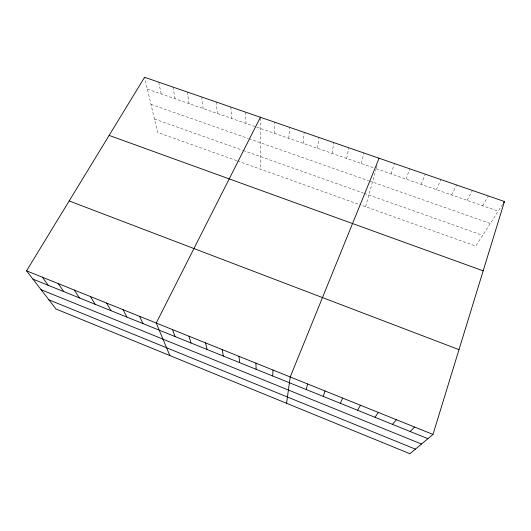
<?xml version="1.0" encoding="UTF-8"?>
<svg xmlns="http://www.w3.org/2000/svg" width="531" height="531" viewBox="0 0 531 531"><rect width="100%" height="100%" fill="white"/><g stroke="black" fill="none" stroke-linecap="round" stroke-linejoin="round"><path stroke-width="0.4" stroke-dasharray="2.65 1.99" d="M274.593 133.381L274.892 122.256M288.818 138.326L289.481 127.294M303.135 143.31L304.163 132.358M317.551 148.322L318.945 137.463M332.061 153.366L333.826 142.6M346.663 158.45L348.807 147.777M361.365 163.561L363.894 152.981M365.593 206.725L375.955 169.469M376.373 167.962L377.209 164.968M391.068 173.896L394.374 163.508M406.062 179.113L409.773 168.825M421.169 184.363L425.278 174.181M436.369 189.653L440.896 179.571M451.675 194.977L456.62 185M467.088 200.34L472.451 190.463M482.606 205.736L488.394 195.972M502.671 204.276L475.749 246.079L359.64 204.601M147.386 89.135L255.896 126.876M256.652 127.141L373.831 167.902M376.167 168.712L498.231 211.172M150.977 104.322L248.077 138.418M248.86 138.691L368.68 180.772M369.43 181.031L490.305 223.478M154.441 119.01L242.541 150.233M243.291 150.499L363.476 193.085M364.246 193.357L482.679 235.319M236.733 160.694L157.607 132.425L144.585 77.267M237.496 160.966L358.896 204.335M158.723 82.146L161.198 93.934M172.96 87.064L175.097 98.773M187.284 92.009L189.089 103.638M201.714 96.987L203.174 108.536M216.236 102.005L217.352 113.468M230.859 107.056L231.629 118.433M245.581 112.134L245.999 123.431M260.409 118.055L260.655 169.236"/><path stroke-width="0.8" d="M272.708 375.988L273.007 370.041M286.581 403.294L290.218 376.97L379.081 158.231M306.261 389.542L307.562 383.953M432.977 434.431L504.45 201.514L144.585 77.267L26.55 270.837L55.954 308.996L409.925 453.733L432.977 434.431L26.55 270.837M323.233 396.398L325.052 390.989M340.338 403.308L342.674 398.084M260.409 117.258L156.233 323.04L169.847 355.564M357.582 410.271L360.449 405.239M503.561 202.895L504.45 201.514M374.952 417.286L378.357 412.448M392.469 424.362L396.418 419.716M410.118 431.491L414.625 427.043M109.134 135.405L483.17 270.85M69.169 200.944L458.996 349.65M32.955 279.153L427.906 438.679M41.093 289.707L421.508 444.035M48.892 299.829L415.408 449.14M42.321 277.189L48.321 285.359M58.218 283.587L63.806 291.612M74.24 290.032L79.404 297.911M90.383 296.53L95.129 304.263M106.651 303.082L110.966 310.662M123.053 309.679L126.922 317.107M139.58 316.337L143.005 323.605M172.529 329.598L175.057 336.548M188.95 336.209L191.027 342.999M205.504 342.867L207.117 349.498M222.177 349.584L223.325 356.042M238.99 356.347L239.66 362.64M255.929 363.171L256.121 369.291"/></g></svg>
